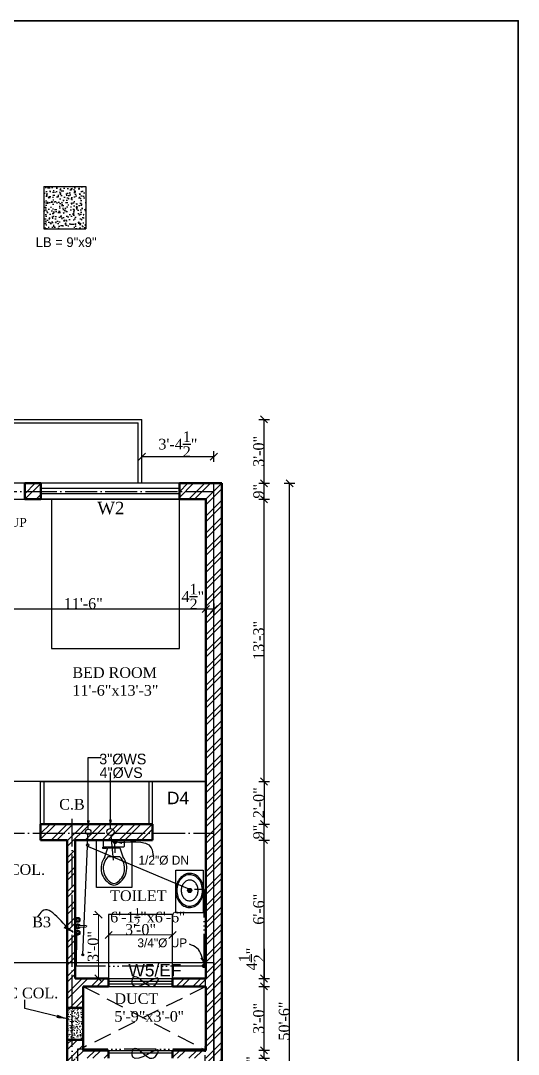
# Model space of a CAD drawing. Header units: feet. Extents: x 37458 to 42412, y -3338 to -325.
# Drawn here: x 39050 to 39330, y -908 to -325 of the extents above; entities that cross this region are included whole.
import ezdxf

# ---------------------------------------------------------------- set-up
doc = ezdxf.new("R2010")
doc.units = ezdxf.units.FT
doc.header["$MEASUREMENT"] = 0
doc.header["$PDMODE"] = 35
doc.header["$PDSIZE"] = 8
for name, pattern in [('ACAD_ISO04W100', [30, 24, -3, 0, -3]), ('ACAD_ISO06W100', [36, 24, -3, 0, -3, 0, -3, 0, -3]), ('DASHED2', [0.375, 0.25, -0.125])]:
    doc.linetypes.add(name, pattern=pattern)
doc.layers.get('0').update_dxf_attribs({"color": 34, "lineweight": 25})
doc.layers.get('Defpoints').update_dxf_attribs({"color": 52})
for name, color, linetype, lineweight in [('BEAM', 6, 'ACAD_ISO04W100', 30), ('BLK_1_FLR_2_CARPET_AREA', 7, 'Continuous', 0), ('BLK_1_FLR_2_CHAJJA', 7, 'Continuous', 0), ('BLK_1_FLR_2_LIGHT_VENTILATION', 7, 'Continuous', 0), ('BLK_1_FLR_2_VENTILATION_SHAFT', 7, 'Continuous', 0), ('col', 13, 'Continuous', 50), ('col tex', 13, 'Continuous', 25), ('COL.', 44, 'Continuous', 50), ('dim', 161, 'Continuous', 25), ('dimensiom', 35, 'Continuous', 25), ('FITTINGS', 150, 'Continuous', 20), ('fresh water', 171, 'ACAD_ISO06W100', 30), ('HATCH', 254, 'Continuous', 13), ('joinery', 161, 'Continuous', 25), ('PROJECTION', 21, 'DASHED2', 25), ('RAILING', 113, 'Continuous', 25), ('SEAL', 102, 'Continuous', 35), ('Sewer', 30, 'Continuous', 25), ('TEXT', 7, 'Continuous', 30), ('wall', 1, 'Continuous', 50), ('WIN', 141, 'Continuous', 25)]:
    doc.layers.add(name, color=color, linetype=linetype, lineweight=lineweight)
for name, color, linetype, plot in [('BLK_1_FLR_2_BLT_UP_AREA', 7, 'Continuous', False), ('BLK_1_FLR_2_REGULAR_ROOM_2', 1, 'Continuous', False), ('BLK_1_FLR_2_WASH', 4, 'Continuous', False), ('BLK_1_FLR_2_WATER_CLOSET', 4, 'Continuous', False)]:
    doc.layers.add(name, color=color, linetype=linetype, plot=plot)
doc.layers.add('BLK_1_FLR_2_ROOM_2_LIGHT_VENTILATION_2', color=7, linetype='Continuous')
doc.layers.add('WOOD', color=32, linetype='Continuous')
doc.styles.add("4''", font='romai___.ttf', dxfattribs={"height": 7})
doc.styles.get("Standard").update_dxf_attribs({"font": 'times.ttf', "height": 6})
doc.dimstyles.new('arrow', dxfattribs={"dimtxt": 6, "dimasz": 4, "dimexe": 3, "dimexo": 6, "dimgap": 0, "dimtad": 1, "dimzin": 3, "dimdsep": 46, "dimlunit": 4, "dimtxsty": 'Standard', "dimblk": 'OBLIQUE', "dimcen": 12, "dimclrd": 7, "dimclre": 256, "dimclrt": 7, "dimadec": 0, "dimazin": 0, "dimtfac": 1, "dimtofl": 0, "dimtmove": 0, "dimatfit": 3, "dimfxl": 3, "dimfxlon": 1, "dimtolj": 1, "dimtzin": 0, "dimlwd": -1, "dimlwe": -1, "dimarcsym": 0})
doc.dimstyles.new('DIM PLAN', dxfattribs={"dimtxt": 6, "dimasz": 2, "dimexe": 3, "dimexo": 15, "dimgap": 0, "dimtad": 0, "dimzin": 3, "dimdsep": 46, "dimlunit": 4, "dimtxsty": 'Standard', "dimcen": 12, "dimclrd": 256, "dimclre": 256, "dimclrt": 256, "dimadec": 0, "dimazin": 0, "dimtfac": 1, "dimtofl": 0, "dimtmove": 0, "dimatfit": 3, "dimfxl": 3, "dimfxlon": 1, "dimtolj": 1, "dimtzin": 0, "dimlwd": -1, "dimlwe": -1, "dimarcsym": 0})

# ---------------------------------------------------------------- blocks, each defined once
blk = doc.blocks.new('A$C03076C16')
at = {"layer": 'TEXT', "ltscale": 0.75}
h = blk.add_hatch(dxfattribs=at)
h.set_pattern_fill('AR-CONC', color=256, scale=1.091777, style=0)
h.set_pattern_definition([(50, (211.882, 14.0796), (7.83088, -0.68511), [0.81883, -9.00716]), (355, (211.882, 14.0796), (-1.51486, 8.21226), [0.65507, -7.20573]), (100.4514, (212.534, 14.0225), (6.31603, 7.52715), [0.6959, -7.65491]), (46.1842, (211.882, 16.263), (11.6519, -1.8071), [1.22825, -13.51074]), (96.6356, (212.853, 16.113), (10.20443, 10.6352), [1.04385, -11.48237]), (351.184, (211.882, 16.263), (10.20443, 10.6352), [0.9826, -10.8086]), (21, (212.9736, 15.717), (6.5169, -4.3957), [0.81883, -9.00716]), (326, (212.9736, 15.717), (2.65646, 7.91702), [0.65507, -7.20573]), (71.4514, (213.517, 15.351), (9.17336, 3.52132), [0.6959, -7.65491]), (37.5, (211.8818, 14.0796), (0.132759, 3.63446), [0, -7.11839, 0, -7.31491, 0, -7.233024]), (7.5, (211.8818, 14.0796), (2.872133, 4.306097), [0, -4.17059, 0, -6.95462, 0, -2.75674]), (327.5, (209.447, 14.0796), (5.828152, -0.24625), [0, -2.729443, 0, -8.51586, 0, -11.299895]), (317.5, (208.3554, 14.0796), (6.367094, 1.09292), [0, -3.54828, 0, -5.65541, 0, -8.02456])])
h.paths.add_polyline_path([(-91.7065, 11.7065), (-125.1149, 11.7065), (-125.1149, -21.7019), (-91.7065, -21.7019)])
h.paths.add_polyline_path([(-112.6369, -23.904), (-104.1845, -23.904), (-104.1845, -31.4062), (-112.6369, -31.4062)], flags=9)
for p, q in [((-125.1149, 11.7065), (-91.7065, 11.7065)), ((-125.1149, 11.7065), (-125.1149, -21.7019)), ((-91.7065, 11.7065), (-91.7065, -21.7019)), ((-125.1149, -21.7019), (-91.7065, -21.7019))]:
    blk.add_line(p, q, dxfattribs=at)
at = {"layer": 'TEXT', "ltscale": 0.75, "insert": (-131.5283, -28.554), "char_height": 7.706663, "width": 220.655461, "attachment_point": 1, "style": "4''"}
blk.add_mtext('\\A1;LB = 9"x9"', dxfattribs=at)
blk = doc.blocks.new('_Oblique')
at = {"layer": 'dimensiom', "color": 0, "lineweight": -2}
blk.add_line((-0.5, -0.5), (0.5, 0.5), dxfattribs=at)
blk = doc.blocks.new('*D234')
at = {"layer": 'Defpoints', "color": 0, "ltscale": 0.75, "transparency": 16777216}
for p in [(39158.76, -571.08), (39118.26, -586.09), (39158.76, -586.09)]:
    blk.add_point(p, dxfattribs=at)
at = {"layer": 'dimensiom', "ltscale": 0.75, "transparency": 16777216}
for p, q in [((39118.26, -574.08), (39118.26, -568.08)), ((39158.76, -574.08), (39158.76, -568.08))]:
    blk.add_line(p, q, dxfattribs=at)
at = {"layer": 'dimensiom', "color": 7, "ltscale": 0.75, "transparency": 16777216}
blk.add_line((39118.26, -571.08), (39158.76, -571.08), dxfattribs=at)
at = {"layer": 'dimensiom', "color": 7, "ltscale": 0.75, "transparency": 16777216, "xscale": 4, "yscale": 4, "zscale": 4, "rotation": 180}
blk.add_blockref('_Oblique', (39118.26, -571.08), dxfattribs=at)
at = {"layer": 'dimensiom', "color": 7, "ltscale": 0.75, "transparency": 16777216, "xscale": 4, "yscale": 4, "zscale": 4}
blk.add_blockref('_Oblique', (39158.76, -571.08), dxfattribs=at)
at = {"layer": 'dimensiom', "color": 7, "ltscale": 0.75, "transparency": 16777216, "insert": (39138.51, -564.04), "char_height": 6, "attachment_point": 5}
blk.add_mtext('\\A1;3\'-4{\\H1x;\\S1/2;}"', dxfattribs=at)
blk = doc.blocks.new('*D241')
at = {"layer": 'Defpoints', "color": 0, "ltscale": 0.75, "transparency": 16777216}
for p in [(39154.26, -905.58), (39187.01, -905.58), (39154.26, -910.08)]:
    blk.add_point(p, dxfattribs=at)
at = {"layer": 'dimensiom', "ltscale": 0.75, "transparency": 16777216}
for p, q in [((39184.01, -905.58), (39190.01, -905.58)), ((39184.01, -910.08), (39190.01, -910.08))]:
    blk.add_line(p, q, dxfattribs=at)
at = {"layer": 'dimensiom', "color": 7, "ltscale": 0.75, "transparency": 16777216}
blk.add_line((39187.01, -910.08), (39187.01, -905.58), dxfattribs=at)
at = {"layer": 'dimensiom', "color": 7, "ltscale": 0.75, "transparency": 16777216, "xscale": 4, "yscale": 4, "zscale": 4}
for p, rotation in [((39187.01, -905.58), 90), ((39187.01, -910.08), 270)]:
    blk.add_blockref('_Oblique', p, dxfattribs=dict(at, rotation=rotation))
at = {"layer": 'dimensiom', "color": 7, "ltscale": 0.75, "transparency": 16777216, "insert": (39180.02, -915.28), "char_height": 6, "attachment_point": 5, "rotation": 90}
blk.add_mtext('\\A1;4{\\H1x;\\S1/2;}"', dxfattribs=at)
blk = doc.blocks.new('*D242')
at = {"layer": 'Defpoints', "color": 0, "ltscale": 0.75, "transparency": 16777216}
for p in [(39154.26, -595.09), (39187.01, -595.09), (39126.88, -754.09)]:
    blk.add_point(p, dxfattribs=at)
at = {"layer": 'WOOD', "ltscale": 0.75, "transparency": 16777216}
for p, q in [((39184.01, -595.09), (39190.01, -595.09)), ((39184.01, -754.09), (39190.01, -754.09))]:
    blk.add_line(p, q, dxfattribs=at)
at = {"layer": 'WOOD', "color": 7, "ltscale": 0.75, "transparency": 16777216}
blk.add_line((39187.01, -754.09), (39187.01, -595.09), dxfattribs=at)
at = {"layer": 'WOOD', "color": 7, "ltscale": 0.75, "transparency": 16777216, "xscale": 4, "yscale": 4, "zscale": 4}
for p, rotation in [((39187.01, -595.09), 90), ((39187.01, -754.09), 270)]:
    blk.add_blockref('_Oblique', p, dxfattribs=dict(at, rotation=rotation))
at = {"layer": 'WOOD', "color": 7, "ltscale": 0.75, "transparency": 16777216, "insert": (39183.96, -674.59), "char_height": 6, "attachment_point": 5, "rotation": 90}
blk.add_mtext('\\A1;13\'-3"', dxfattribs=at)
blk = doc.blocks.new('*D243')
at = {"layer": 'Defpoints', "color": 0, "ltscale": 0.75, "transparency": 16777216}
for p in [(39163.26, -586.09), (39187.01, -586.09), (39154.26, -595.09)]:
    blk.add_point(p, dxfattribs=at)
at = {"layer": 'dimensiom', "ltscale": 0.75, "transparency": 16777216}
for p, q in [((39184.01, -586.09), (39190.01, -586.09)), ((39184.01, -595.09), (39190.01, -595.09))]:
    blk.add_line(p, q, dxfattribs=at)
at = {"layer": 'dimensiom', "color": 7, "ltscale": 0.75, "transparency": 16777216}
blk.add_line((39187.01, -595.09), (39187.01, -586.09), dxfattribs=at)
at = {"layer": 'dimensiom', "color": 7, "ltscale": 0.75, "transparency": 16777216, "xscale": 4, "yscale": 4, "zscale": 4}
for p, rotation in [((39187.01, -586.09), 90), ((39187.01, -595.09), 270)]:
    blk.add_blockref('_Oblique', p, dxfattribs=dict(at, rotation=rotation))
at = {"layer": 'dimensiom', "color": 7, "ltscale": 0.75, "transparency": 16777216, "insert": (39183.95, -590.59), "char_height": 6, "attachment_point": 5, "rotation": 90}
blk.add_mtext('\\A1;9"', dxfattribs=at)
blk = doc.blocks.new('*D244')
at = {"layer": 'Defpoints', "color": 0, "ltscale": 0.75, "transparency": 16777216}
for p in [(39118.26, -550.09), (39187.01, -550.09), (39163.26, -586.09)]:
    blk.add_point(p, dxfattribs=at)
at = {"layer": 'dimensiom', "ltscale": 0.75, "transparency": 16777216}
for p, q in [((39184.01, -550.09), (39190.01, -550.09)), ((39184.01, -586.09), (39190.01, -586.09))]:
    blk.add_line(p, q, dxfattribs=at)
at = {"layer": 'dimensiom', "color": 7, "ltscale": 0.75, "transparency": 16777216}
blk.add_line((39187.01, -586.09), (39187.01, -550.09), dxfattribs=at)
at = {"layer": 'dimensiom', "color": 7, "ltscale": 0.75, "transparency": 16777216, "xscale": 4, "yscale": 4, "zscale": 4}
for p, rotation in [((39187.01, -550.09), 90), ((39187.01, -586.09), 270)]:
    blk.add_blockref('_Oblique', p, dxfattribs=dict(at, rotation=rotation))
at = {"layer": 'dimensiom', "color": 7, "ltscale": 0.75, "transparency": 16777216, "insert": (39183.96, -568.09), "char_height": 6, "attachment_point": 5, "rotation": 90}
blk.add_mtext('\\A1;3\'-0"', dxfattribs=at)
blk = doc.blocks.new('*D245')
at = {"layer": 'Defpoints', "color": 0, "ltscale": 0.75, "transparency": 16777216}
for p in [(39154.26, -586.09), (39201.39, -586.09), (39154.26, -1192.09)]:
    blk.add_point(p, dxfattribs=at)
at = {"layer": 'dimensiom', "ltscale": 0.75, "transparency": 16777216}
for p, q in [((39198.39, -586.09), (39204.39, -586.09)), ((39198.39, -1192.09), (39204.39, -1192.09))]:
    blk.add_line(p, q, dxfattribs=at)
at = {"layer": 'dimensiom', "color": 7, "ltscale": 0.75, "transparency": 16777216}
blk.add_line((39201.39, -1192.09), (39201.39, -586.09), dxfattribs=at)
at = {"layer": 'dimensiom', "color": 7, "ltscale": 0.75, "transparency": 16777216, "xscale": 4, "yscale": 4, "zscale": 4}
for p, rotation in [((39201.39, -586.09), 90), ((39201.39, -1192.09), 270)]:
    blk.add_blockref('_Oblique', p, dxfattribs=dict(at, rotation=rotation))
at = {"layer": 'dimensiom', "color": 7, "ltscale": 0.75, "transparency": 16777216, "insert": (39198.34, -889.09), "char_height": 6, "attachment_point": 5, "rotation": 90}
blk.add_mtext('\\A1;50\'-6"', dxfattribs=at)
blk = doc.blocks.new('*D248')
at = {"layer": 'Defpoints', "color": 0, "ltscale": 0.75, "transparency": 16777216}
for p in [(39154.26, -869.58), (39187.01, -869.58), (39154.26, -905.58)]:
    blk.add_point(p, dxfattribs=at)
at = {"layer": 'dimensiom', "ltscale": 0.75, "transparency": 16777216}
for p, q in [((39184.01, -869.58), (39190.01, -869.58)), ((39184.01, -905.58), (39190.01, -905.58))]:
    blk.add_line(p, q, dxfattribs=at)
at = {"layer": 'dimensiom', "color": 7, "ltscale": 0.75, "transparency": 16777216}
blk.add_line((39187.01, -905.58), (39187.01, -869.58), dxfattribs=at)
at = {"layer": 'dimensiom', "color": 7, "ltscale": 0.75, "transparency": 16777216, "xscale": 4, "yscale": 4, "zscale": 4}
for p, rotation in [((39187.01, -869.58), 90), ((39187.01, -905.58), 270)]:
    blk.add_blockref('_Oblique', p, dxfattribs=dict(at, rotation=rotation))
at = {"layer": 'dimensiom', "color": 7, "ltscale": 0.75, "transparency": 16777216, "insert": (39183.96, -887.58), "char_height": 6, "attachment_point": 5, "rotation": 90}
blk.add_mtext('\\A1;3\'-0"', dxfattribs=at)
blk = doc.blocks.new('*D249')
at = {"layer": 'Defpoints', "color": 0, "ltscale": 0.75, "transparency": 16777216}
for p in [(39153.03, -865.08), (39187.01, -865.08), (39154.26, -869.58)]:
    blk.add_point(p, dxfattribs=at)
at = {"layer": 'dimensiom', "color": 7, "ltscale": 0.75, "transparency": 16777216}
for p in [(39187.01, -848.39), (39187.01, -869.58)]:
    blk.add_line(p, (39187.01, -865.08), dxfattribs=at)
at = {"layer": 'dimensiom', "ltscale": 0.75, "transparency": 16777216}
for p, q in [((39184.01, -865.08), (39190.01, -865.08)), ((39184.01, -869.58), (39190.01, -869.58))]:
    blk.add_line(p, q, dxfattribs=at)
at = {"layer": 'dimensiom', "color": 7, "ltscale": 0.75, "transparency": 16777216, "xscale": 4, "yscale": 4, "zscale": 4}
for p, rotation in [((39187.01, -865.08), 90), ((39187.01, -869.58), 270)]:
    blk.add_blockref('_Oblique', p, dxfattribs=dict(at, rotation=rotation))
at = {"layer": 'dimensiom', "color": 7, "ltscale": 0.75, "transparency": 16777216, "insert": (39180.02, -854.14), "char_height": 6, "attachment_point": 5, "rotation": 90}
blk.add_mtext('\\A1;4{\\H1x;\\S1/2;}"', dxfattribs=at)
blk = doc.blocks.new('*D250')
at = {"layer": 'Defpoints', "color": 0, "ltscale": 0.75, "transparency": 16777216}
for p in [(39124.26, -787.09), (39187.01, -787.09), (39153.03, -865.08)]:
    blk.add_point(p, dxfattribs=at)
at = {"layer": 'dimensiom', "ltscale": 0.75, "transparency": 16777216}
for p, q in [((39184.01, -787.09), (39190.01, -787.09)), ((39184.01, -865.08), (39190.01, -865.08))]:
    blk.add_line(p, q, dxfattribs=at)
at = {"layer": 'dimensiom', "color": 7, "ltscale": 0.75, "transparency": 16777216}
blk.add_line((39187.01, -865.08), (39187.01, -787.09), dxfattribs=at)
at = {"layer": 'dimensiom', "color": 7, "ltscale": 0.75, "transparency": 16777216, "xscale": 4, "yscale": 4, "zscale": 4}
for p, rotation in [((39187.01, -787.09), 90), ((39187.01, -865.08), 270)]:
    blk.add_blockref('_Oblique', p, dxfattribs=dict(at, rotation=rotation))
at = {"layer": 'dimensiom', "color": 7, "ltscale": 0.75, "transparency": 16777216, "insert": (39183.96, -826.08), "char_height": 6, "attachment_point": 5, "rotation": 90}
blk.add_mtext('\\A1;6\'-6"', dxfattribs=at)
blk = doc.blocks.new('*D251')
at = {"layer": 'Defpoints', "color": 0, "ltscale": 0.75, "transparency": 16777216}
for p in [(39124.26, -778.09), (39187.01, -778.09), (39124.26, -787.09)]:
    blk.add_point(p, dxfattribs=at)
at = {"layer": 'dimensiom', "ltscale": 0.75, "transparency": 16777216}
for p, q in [((39184.01, -778.09), (39190.01, -778.09)), ((39184.01, -787.09), (39190.01, -787.09))]:
    blk.add_line(p, q, dxfattribs=at)
at = {"layer": 'dimensiom', "color": 7, "ltscale": 0.75, "transparency": 16777216}
blk.add_line((39187.01, -787.09), (39187.01, -778.09), dxfattribs=at)
at = {"layer": 'dimensiom', "color": 7, "ltscale": 0.75, "transparency": 16777216, "xscale": 4, "yscale": 4, "zscale": 4}
for p, rotation in [((39187.01, -778.09), 90), ((39187.01, -787.09), 270)]:
    blk.add_blockref('_Oblique', p, dxfattribs=dict(at, rotation=rotation))
at = {"layer": 'dimensiom', "color": 7, "ltscale": 0.75, "transparency": 16777216, "insert": (39183.95, -782.59), "char_height": 6, "attachment_point": 5, "rotation": 90}
blk.add_mtext('\\A1;9"', dxfattribs=at)
blk = doc.blocks.new('*D259')
at = {"layer": 'Defpoints', "color": 0, "ltscale": 0.75, "transparency": 16777216}
for p in [(39016.26, -595.09), (39154.26, -595.09), (39154.26, -656.89)]:
    blk.add_point(p, dxfattribs=at)
at = {"layer": 'dimensiom', "ltscale": 0.75, "transparency": 16777216}
for p, q in [((39016.26, -653.89), (39016.26, -659.89)), ((39154.26, -653.89), (39154.26, -659.89))]:
    blk.add_line(p, q, dxfattribs=at)
at = {"layer": 'dimensiom', "color": 7, "ltscale": 0.75, "transparency": 16777216}
blk.add_line((39016.26, -656.89), (39154.26, -656.89), dxfattribs=at)
at = {"layer": 'dimensiom', "color": 7, "ltscale": 0.75, "transparency": 16777216, "xscale": 4, "yscale": 4, "zscale": 4, "rotation": 180}
blk.add_blockref('_Oblique', (39016.26, -656.89), dxfattribs=at)
at = {"layer": 'dimensiom', "color": 7, "ltscale": 0.75, "transparency": 16777216, "xscale": 4, "yscale": 4, "zscale": 4}
blk.add_blockref('_Oblique', (39154.26, -656.89), dxfattribs=at)
at = {"layer": 'dimensiom', "color": 7, "ltscale": 0.75, "transparency": 16777216, "insert": (39085.26, -653.84), "char_height": 6, "attachment_point": 5}
blk.add_mtext('\\A1;11\'-6"', dxfattribs=at)
blk = doc.blocks.new('*D260')
at = {"layer": 'Defpoints', "color": 0, "ltscale": 0.75, "transparency": 16777216}
for p in [(39154.26, -595.09), (39158.82, -595.09), (39158.82, -656.89)]:
    blk.add_point(p, dxfattribs=at)
at = {"layer": 'dimensiom', "ltscale": 0.75, "transparency": 16777216}
for p, q in [((39154.26, -653.89), (39154.26, -659.89)), ((39158.82, -653.89), (39158.82, -659.89))]:
    blk.add_line(p, q, dxfattribs=at)
at = {"layer": 'dimensiom', "color": 7, "ltscale": 0.75, "transparency": 16777216}
blk.add_line((39154.26, -656.89), (39158.82, -656.89), dxfattribs=at)
at = {"layer": 'dimensiom', "color": 7, "ltscale": 0.75, "transparency": 16777216, "xscale": 4, "yscale": 4, "zscale": 4, "rotation": 180}
blk.add_blockref('_Oblique', (39154.26, -656.89), dxfattribs=at)
at = {"layer": 'dimensiom', "color": 7, "ltscale": 0.75, "transparency": 16777216, "xscale": 4, "yscale": 4, "zscale": 4}
blk.add_blockref('_Oblique', (39158.82, -656.89), dxfattribs=at)
at = {"layer": 'dimensiom', "color": 7, "ltscale": 0.75, "transparency": 16777216, "insert": (39146.93, -649.9), "char_height": 6, "attachment_point": 5}
blk.add_mtext('\\A1;4{\\H1x;\\S1/2;}"', dxfattribs=at)
blk = doc.blocks.new('C1')
at = {"layer": 'HATCH', "ltscale": 0.75}
h = blk.add_hatch(dxfattribs=at)
h.set_pattern_fill('AR-CONC,_O', color=256, scale=0.5)
h.set_pattern_definition([(50, (0, 0), (3.5863009, -0.31376067), [0.375, -4.125]), (355, (0, 0), (-0.69375667, 3.76096067), [0.3, -3.3]), (100.4514, (0.299, -0.026), (2.8925469, 3.4471977), [0.31870095, -3.50571056]), (46.1842, (0, 1), (5.33620524, -0.8275951), [0.5625, -6.1875]), (96.6356, (0.4447, 0.931), (4.6733135, 4.87058935), [0.4780514, -5.258565]), (351.1842, (0, 1), (4.6733097, 4.870593), [0.45, -4.95]), (21, (0.5, 0.75), (2.98453526, -2.01309445), [0.375, -4.125]), (326, (0.5, 0.75), (1.21657666, 3.62575023), [0.3, -3.3]), (71.4514, (0.7487, 0.5822), (4.20111314, 1.6126525), [0.31870095, -3.50571056]), (37.5, (0, 0), (0.060799277, 1.66446927), [0, -3.26, 0, -3.35, 0, -3.3125]), (7.5, (0, 0), (1.31534769, 1.97205856), [0, -1.91, 0, -3.185, 0, -1.2625]), (327.5, (-1.115, 0), (2.66911218, -0.11277436), [0, -1.25, 0, -3.9, 0, -5.175]), (317.5, (-1.615, 0), (2.91593085, 0.50052491), [0, -1.625, 0, -2.59, 0, -3.675])])
h.paths.add_polyline_path([(33015.65, -785.19), (33033.65, -785.19), (33033.65, -776.19), (33015.65, -776.19)])
at = {"layer": 'COL.', "ltscale": 0.75}
blk.add_lwpolyline([(33015.65, -785.19), (33033.65, -785.19), (33033.65, -776.19), (33015.65, -776.19)], close=True, dxfattribs=at)
blk = doc.blocks.new('A$C6097086A')
at = {"layer": 'Sewer'}
for p, q in [((-3.36, 9.45), (3.36, 9.45)), ((-5.98, 3.15), (-5.98, 0.63)), ((4.41, 4.72), (6.3, 4.72)), ((4.41, 3.78), (4.41, 4.72)), ((6.3, 4.09), (5.04, 4.09)), ((5.04, 4.09), (5.04, 3.78)), ((6.3, 4.72), (6.3, 4.09))]:
    blk.add_line(p, q, dxfattribs=at)
for points in [[(5.04, 9.45), (3.36, 4.41), (-3.36, 4.41), (-5.04, 9.45)], [(5.35, 3.78), (-5.35, 3.78)], [(-5.35, 0), (5.35, 0)], [(-3.36, 4.41), (3.36, 4.41)], [(5.98, 0.63), (5.98, 3.15)]]:
    blk.add_lwpolyline(points, dxfattribs=at)
for centre, radius, start, end in [((2.96, 15.82), 10.22, 112.02843, 218.53071), ((3.53, 16.02), 9.52, 121.05301, 223.63209), ((0, 21.11), 3.36, 65.73182, 114.26817), ((0, 22.05), 3.36, 74.86053, 105.13947), ((-2.96, 15.82), 10.22, 321.46911, 67.97143), ((-3.53, 16.02), 9.52, 316.36773, 58.94682), ((-5.43, 3.23), 0.557, 81.8699, 188.1301), ((-5.43, 0.55), 0.557, 171.8699, 278.1301), ((5.43, 3.23), 0.557, 351.8699, 98.1301), ((5.43, 0.55), 0.557, 261.8699, 8.1301)]:
    blk.add_arc(centre, radius, start, end, dxfattribs=at)
blk = doc.blocks.new('Faucet - Bathroom top')
for p, q in [((-4.107, 0.125), (-4.375, 0.125)), ((-3.75, 0.4788), (-3.75, 0.75)), ((-3.5, 0.482), (-3.5, 0.75)), ((-3.1461, 0.125), (-2.875, 0.125)), ((3.143, 0.125), (2.875, 0.125)), ((3.5, 0.4788), (3.5, 0.75)), ((3.75, 0.482), (3.75, 0.75)), ((4.1039, 0.125), (4.375, 0.125)), ((-4.1039, -0.125), (-4.375, -0.125)), ((-3.75, -0.4821), (-3.75, -0.75)), ((-3.5, -0.4789), (-3.5, -0.75)), ((-3.143, -0.125), (-2.875, -0.125)), ((-0.5, -0.8639), (-0.5, -4.5)), ((0.5, -4.5), (0.5, -0.8631)), ((3.1461, -0.125), (2.875, -0.125)), ((3.5, -0.4821), (3.5, -0.75)), ((3.75, -0.4789), (3.75, -0.75)), ((4.107, -0.125), (4.375, -0.125))]:
    blk.add_line(p, q)
for centre, radius in [((-3.625, 0), 1.375), ((-4.625, 0), 0.2795), ((-3.625, 0), 0.5), ((-3.625, 1), 0.2795), ((-2.625, 0), 0.2795), ((0, 0), 0.5), ((3.625, 0), 1.375), ((2.625, 0), 0.2795), ((3.625, 0), 0.5), ((3.625, 1), 0.2795), ((4.625, 0), 0.2795), ((-3.625, -1), 0.2795), ((3.625, -1), 0.2795)]:
    blk.add_circle(centre, radius)
for centre, radius, start, end in [((-3.625, 0), 1, 105.2407, 164.2093), ((-3.625, 0), 1, 16.44125, 74.07887), ((0, 0), 1.5, 289.6514, 250.3603), ((0, 0), 1, 300.3431, 239.7554), ((3.625, 0), 1, 106.12, 164.0884), ((3.625, 0), 1, 16.23422, 73.90469), ((-3.625, 0), 1, 196.2342, 253.9047), ((-3.625, 0), 1, 286.12, 344.0884), ((0, -4.5), 0.5, 180, 0), ((3.625, 0), 1, 196.4413, 254.0789), ((3.625, 0), 1, 285.2407, 344.2093)]:
    blk.add_arc(centre, radius, start, end)
blk = doc.blocks.new('Sink - Oval top')
at = {"layer": 'Sewer'}
for p, q in [((-1, 0), (1, 0)), ((0, 1), (0, -1))]:
    blk.add_line(p, q, dxfattribs=at)
at = {"layer": 'Sewer', "linetype": 'Continuous'}
for points in [[(-12.23, 0.39, 0.117634), (-11.46, -3.36, 0.104469), (-8.88, -6.8, 0.090016), (-5.08, -9.07, 0.08192), (-0.32, -10.02, 0.08192), (4.49, -9.38, 0.090016), (8.42, -7.36, 0.104469), (11.22, -4.09, 0.117634), (12.23, -0.39, 0.117634), (11.46, 3.36, 0.104469), (8.88, 6.8, 0.090016), (5.08, 9.07, 0.08192), (0.32, 10.02, 0.08192), (-4.49, 9.38, 0.090016), (-8.42, 7.36, 0.104469), (-11.22, 4.09, 0.117634)], [(-11.29, 0.16, 0.118622), (-10.52, -3.25, 0.104678), (-8.07, -6.36, 0.089562), (-4.54, -8.37, 0.081185), (-0.13, -9.15, 0.081185), (4.3, -8.49, 0.089562), (7.89, -6.58, 0.104678), (10.42, -3.55, 0.118622), (11.29, -0.16, 0.118622), (10.52, 3.25, 0.104678), (8.07, 6.36, 0.089562), (4.54, 8.37, 0.081185), (0.13, 9.15, 0.081185), (-4.3, 8.49, 0.089562), (-7.89, 6.58, 0.104678), (-10.42, 3.55, 0.118622)], [(-7.42, 0.08, 0.118283), (-6.91, -2.17, 0.104607), (-5.29, -4.21, 0.089718), (-2.97, -5.53, 0.081436), (-0.07, -6.04, 0.081436), (2.84, -5.59, 0.089718), (5.2, -4.33, 0.104607), (6.86, -2.32, 0.118283), (7.42, -0.08, 0.118283), (6.91, 2.17, 0.104607), (5.29, 4.21, 0.089718), (2.97, 5.53, 0.081436), (0.07, 6.04, 0.081436), (-2.84, 5.59, 0.089718), (-5.2, 4.33, 0.104607), (-6.86, 2.32, 0.118283)]]:
    blk.add_lwpolyline(points, format="xyb", close=True, dxfattribs=at)
at = {"layer": 'Sewer'}
for radius in [1.5, 1]:
    blk.add_circle((0, 0), radius, dxfattribs=at)
blk = doc.blocks.new('*D291')
at = {"layer": 'Defpoints', "color": 0, "ltscale": 0.75, "transparency": 16777216}
for p in [(39126.88, -754.09), (39124.26, -778.09), (39187.01, -778.09)]:
    blk.add_point(p, dxfattribs=at)
at = {"layer": 'dimensiom', "ltscale": 0.75, "transparency": 16777216}
for p, q in [((39184.01, -754.09), (39190.01, -754.09)), ((39184.01, -778.09), (39190.01, -778.09))]:
    blk.add_line(p, q, dxfattribs=at)
at = {"layer": 'dimensiom', "color": 7, "ltscale": 0.75, "transparency": 16777216}
blk.add_line((39187.01, -754.09), (39187.01, -778.09), dxfattribs=at)
at = {"layer": 'dimensiom', "color": 7, "ltscale": 0.75, "transparency": 16777216, "xscale": 4, "yscale": 4, "zscale": 4}
for p, rotation in [((39187.01, -754.09), 90), ((39187.01, -778.09), 270)]:
    blk.add_blockref('_Oblique', p, dxfattribs=dict(at, rotation=rotation))
at = {"layer": 'dimensiom', "color": 7, "ltscale": 0.75, "transparency": 16777216, "insert": (39183.96, -766.09), "char_height": 6, "attachment_point": 5, "rotation": 90}
blk.add_mtext('\\A1;2\'-0"', dxfattribs=at)
blk = doc.blocks.new('*D350')
at = {"layer": 'BLK_1_FLR_2_LIGHT_VENTILATION', "ltscale": 0.75, "transparency": 16777216}
for p, q in [((39099.51, -840.57), (39099.51, -843.57)), ((39135.51, -840.57), (39135.51, -843.57))]:
    blk.add_line(p, q, dxfattribs=at)
at = {"layer": 'BLK_1_FLR_2_LIGHT_VENTILATION', "color": 7, "ltscale": 0.75, "transparency": 16777216}
blk.add_line((39135.51, -840.57), (39099.51, -840.57), dxfattribs=at)
at = {"layer": 'Defpoints', "color": 0, "ltscale": 0.75, "transparency": 16777216}
for p in [(39099.51, -837.73), (39135.51, -837.73), (39099.51, -840.57)]:
    blk.add_point(p, dxfattribs=at)
at = {"layer": 'BLK_1_FLR_2_LIGHT_VENTILATION', "color": 7, "ltscale": 0.75, "transparency": 16777216, "xscale": 4, "yscale": 4, "zscale": 4, "rotation": 180}
blk.add_blockref('_Oblique', (39099.51, -840.57), dxfattribs=at)
at = {"layer": 'BLK_1_FLR_2_LIGHT_VENTILATION', "color": 7, "ltscale": 0.75, "transparency": 16777216, "xscale": 4, "yscale": 4, "zscale": 4}
blk.add_blockref('_Oblique', (39135.51, -840.57), dxfattribs=at)
at = {"layer": 'BLK_1_FLR_2_LIGHT_VENTILATION', "color": 7, "ltscale": 0.75, "transparency": 16777216, "insert": (39117.51, -837.52), "char_height": 6, "attachment_point": 5}
blk.add_mtext('\\A1;3\'-0"', dxfattribs=at)
blk = doc.blocks.new('*D351')
at = {"layer": 'BLK_1_FLR_2_LIGHT_VENTILATION', "ltscale": 0.75, "transparency": 16777216}
for p, q in [((39093.86, -829.08), (39090.86, -829.08)), ((39093.86, -865.08), (39090.86, -865.08))]:
    blk.add_line(p, q, dxfattribs=at)
at = {"layer": 'BLK_1_FLR_2_LIGHT_VENTILATION', "color": 7, "ltscale": 0.75, "transparency": 16777216}
blk.add_line((39093.86, -865.08), (39093.86, -829.08), dxfattribs=at)
at = {"layer": 'Defpoints', "color": 0, "ltscale": 0.75, "transparency": 16777216}
for p in [(39093.86, -829.08), (39099.51, -829.08), (39099.51, -865.08)]:
    blk.add_point(p, dxfattribs=at)
at = {"layer": 'BLK_1_FLR_2_LIGHT_VENTILATION', "color": 7, "ltscale": 0.75, "transparency": 16777216, "xscale": 4, "yscale": 4, "zscale": 4}
for p, rotation in [((39093.86, -829.08), 90), ((39093.86, -865.08), 270)]:
    blk.add_blockref('_Oblique', p, dxfattribs=dict(at, rotation=rotation))
at = {"layer": 'BLK_1_FLR_2_LIGHT_VENTILATION', "color": 7, "ltscale": 0.75, "transparency": 16777216, "insert": (39090.81, -847.08), "char_height": 6, "attachment_point": 5, "rotation": 90}
blk.add_mtext('\\A1;3\'-0"', dxfattribs=at)

msp = doc.modelspace()

# ---------------------------------------------------------------- hatches: boundary and pattern name
at = {"layer": 'fresh water', "ltscale": 0.5}
h = msp.add_hatch(dxfattribs=at)
h.set_pattern_fill('ANSI31', color=256, style=0)
h.set_pattern_definition([(45, (-21696.8275, -11000.5059), (-0.08838834765, 0.08838834765), [])])
h.paths.add_polyline_path([(39104.1725, -788.0059, 1), (39102.1725, -788.0059, 1)])
h = msp.add_hatch(dxfattribs=at)
h.set_pattern_fill('ANSI31', color=256, style=0)
h.set_pattern_definition([(45, (-21646.63728, -11070.48766), (-0.08838834765, 0.08838834765), [])])
h.paths.add_polyline_path([(39154.3627, -857.9877, 1), (39152.3627, -857.9877, 1)])
at = {"layer": 'HATCH', "ltscale": 0.75}
h = msp.add_hatch(dxfattribs=at)
h.set_pattern_fill('ANSI32', color=256, scale=18, style=0)
h.paths.add_polyline_path([(38695.2636, -595.0861), (38713.2636, -595.0861), (38713.2636, -586.0362), (38686.2636, -586.0362), (38686.2636, -1210.0861), (38695.2636, -1210.0861), (38695.2636, -1105.0861), (38695.2636, -1039.0861), (38695.2636, -895.0861), (38717.7636, -895.0861), (38717.7636, -890.5861), (38695.2636, -890.5861), (38695.2636, -827.5861), (38750.7636, -827.5861), (38750.7636, -860.5861), (38755.2636, -860.5861), (38755.2636, -823.0861), (38695.2636, -823.0861), (38695.2636, -787.0861), (38755.2636, -787.0861), (38786.8519, -787.0861), (38815.2636, -815.4977), (38815.2636, -886.0861), (38819.7636, -886.0861), (38819.7636, -813.6338), (38784.2159, -778.0861), (38695.2636, -778.0861)])
h.paths.add_polyline_path([(38848.2154, -586.0861), (38828.7636, -586.0861), (38828.7636, -718.0861), (38833.2636, -718.0861), (38833.2636, -595.0861), (38848.2154, -595.0861)], flags=17)
h.paths.add_polyline_path([(38911.2636, -586.0861), (38884.1744, -586.0861), (38884.1744, -595.0861), (38899.2636, -595.0861), (38899.2636, -703.0861), (38863.2636, -703.0861), (38863.2636, -707.5861), (38899.2636, -707.5861), (38899.2636, -755.5861), (38875.2636, -755.5861), (38875.2636, -778.0861), (38845.7342, -778.0861), (38833.2636, -765.6155), (38833.2636, -754.0861), (38828.7636, -754.0861), (38828.7636, -767.4795), (38848.3702, -787.0861), (38879.7636, -787.0861), (38879.7636, -760.0861), (38923.2636, -760.0861), (38923.2636, -787.0861), (38927.7636, -787.0861), (38927.7636, -755.5861), (38903.7636, -755.5861), (38903.7636, -595.0861), (38911.2636, -595.0861)])
h.paths.add_polyline_path([(39016.2636, -586.0861), (38987.7636, -586.0861), (38987.7636, -595.0861), (39011.7636, -595.0861), (39011.7636, -769.0861), (39007.2636, -769.0861), (39007.2636, -787.0861), (39016.2636, -787.0861)])
h.paths.add_polyline_path([(39061.3546, -586.0861), (39052.3186, -586.0861), (39052.3186, -595.0861), (39061.3546, -595.0861)])
h.paths.add_polyline_path([(39163.2636, -586.0861), (39139.3546, -586.0861), (39139.3546, -595.0861), (39154.2636, -595.0861), (39154.2636, -865.0802), (39135.5136, -865.0802), (39135.5136, -869.5802), (39154.2636, -869.5802), (39154.2636, -905.5802), (39135.5136, -905.5802), (39135.5136, -910.0802), (39154.2636, -910.0802), (39154.2636, -991.0861), (39154.2636, -1000.0861), (39154.2636, -1183.0861), (39136.2636, -1183.0861), (39136.2636, -1192.0861), (39154.2636, -1192.0861), (39154.2636, -1210.0861), (39163.2636, -1210.0861)])
h.paths.add_polyline_path([(39124.2636, -778.0861), (39061.2636, -778.0861), (39061.2636, -787.0861), (39076.2636, -787.0861), (39076.2636, -878.5802), (39076.2636, -881.5861), (39085.2636, -881.5861), (39085.2636, -869.5802), (39099.5136, -869.5802), (39099.5136, -865.0802), (39080.7636, -865.0802), (39080.7636, -787.0861), (39124.2636, -787.0861)])
h.paths.add_polyline_path([(39099.5136, -905.5802), (39085.2636, -905.5802), (39085.2636, -899.5861), (39076.2636, -899.5861), (39076.2636, -1000.0861), (39080.7636, -1000.0861), (39080.7636, -910.0802), (39099.5136, -910.0802)])
h.paths.add_polyline_path([(39034.2636, -1000.0861), (39029.7636, -1000.0861), (39029.7636, -1183.0861), (39010.2636, -1183.0861), (39010.2636, -1192.0861), (39034.2636, -1192.0861)])
h.paths.add_polyline_path([(38891.7636, -1183.0861), (38876.7636, -1183.0861), (38876.7636, -1039.0861), (38867.7636, -1039.0861), (38867.7636, -1192.0861), (38891.7636, -1192.0861)])
h.paths.add_polyline_path([(38819.7636, -938.5861), (38815.2636, -938.5861), (38815.2636, -1048.0861), (38819.7636, -1048.0861)], flags=17)
h.paths.add_polyline_path([(38801.7636, -890.5861), (38750.7636, -890.5861), (38750.7636, -895.0861), (38801.7636, -895.0861)], flags=17)

# ---------------------------------------------------------------- linework, layer by layer
at = {"layer": 'BEAM', "ltscale": 0.75}
for p, q in [((38690.8186, -590.6769), (39158.8186, -590.6769)), ((39079.0405, -994.0861), (39079.0405, -775.0861)), ((38695.2636, -783.3103), (39158.8186, -783.3103))]:
    msp.add_line(p, q, dxfattribs=at)
at = {"layer": 'BLK_1_FLR_2_BLT_UP_AREA', "color": 25, "ltscale": 0.75}
msp.add_lwpolyline([(39158.8186, -586.0861), (38690.8186, -586.0861), (38690.8186, -1192.0861), (39158.8186, -1192.0861)], close=True, dxfattribs=at)
at = {"layer": 'BLK_1_FLR_2_BLT_UP_AREA', "color": 1, "ltscale": 0.75}
msp.add_lwpolyline([(39158.8186, -1192.0861), (38690.6873, -1192.0861), (38690.6873, -856.1427), (39158.8186, -856.1427)], close=True, dxfattribs=at)
at = {"layer": 'BLK_1_FLR_2_CARPET_AREA', "color": 25, "ltscale": 0.75}
msp.add_lwpolyline([(39016.2636, -595.0861), (39154.2636, -595.0861), (39154.2636, -865.0802), (39080.7636, -865.0802), (39080.7636, -787.0861), (39124.2636, -787.0861), (39124.2636, -754.0861), (39061.2636, -754.0861), (39061.2636, -787.0861), (39076.2636, -787.0861), (39076.2636, -1000.0861)], dxfattribs=at)
at = {"layer": 'BLK_1_FLR_2_CHAJJA'}
msp.add_lwpolyline([(39118.2636, -550.0861), (38731.3186, -550.0861), (38731.3186, -586.0861), (39118.2636, -586.0861)], close=True, dxfattribs=at)
at = {"layer": 'BLK_1_FLR_2_REGULAR_ROOM_2', "color": 1}
msp.add_lwpolyline([(39154.2636, -754.0861), (39016.2636, -754.0861), (39016.2636, -595.0861), (39154.2636, -595.0861)], close=True, dxfattribs=at)
at = {"layer": 'BLK_1_FLR_2_ROOM_2_LIGHT_VENTILATION_2', "color": 114, "true_color": 0x139b48}
for points in [[(39139.3546, -595.0861), (39067.3546, -595.0861), (39067.3546, -679.0861), (39139.3546, -679.0861)], [(39099.5136, -865.0802), (39135.5136, -865.0802), (39135.5136, -829.0802), (39099.5136, -829.0802)]]:
    msp.add_lwpolyline(points, close=True, dxfattribs=at)
at = {"layer": 'BLK_1_FLR_2_VENTILATION_SHAFT', "color": 7, "ltscale": 0.75}
msp.add_lwpolyline([(39085.2636, -869.5802), (39154.2636, -869.5802), (39154.2636, -905.5802), (39085.2636, -905.5802)], close=True, dxfattribs=at)
at = {"layer": 'BLK_1_FLR_2_WASH', "color": 7, "ltscale": 0.75}
msp.add_lwpolyline([(39152.7785, -828.0251), (39137.2721, -828.0251), (39137.2721, -804.0594), (39152.7785, -804.0594)], close=True, dxfattribs=at)
at = {"layer": 'BLK_1_FLR_2_WATER_CLOSET', "color": 3, "ltscale": 0.75}
msp.add_lwpolyline([(39092.7207, -787.0861), (39112.61, -787.0861), (39112.61, -813.8893), (39092.7207, -813.8893)], close=True, dxfattribs=at)
at = {"layer": 'dim', "ltscale": 0.75}
for p, q in [((39099.5136, -865.0802), (39135.5136, -865.0802)), ((39099.5136, -866.5802), (39135.5136, -866.5802)), ((39099.5136, -868.0802), (39135.5136, -868.0802)), ((39099.5136, -869.5802), (39135.5136, -869.5802)), ((39099.5136, -905.5802), (39135.5136, -905.5802)), ((39099.5136, -907.0802), (39135.5136, -907.0802))]:
    msp.add_line(p, q, dxfattribs=at)
for points in [[(39119.3727, -867.1391), (39116.9409, -865.0908), (39112.828, -861.6265), (39111.992, -875.875), (39131.6984, -858.8921), (39124.6469, -871.4666), (39121.216, -868.6516), (39119.3727, -867.1391)], [(39119.3727, -907.6391), (39116.9409, -905.5908), (39112.828, -902.1265), (39111.992, -916.375), (39131.6984, -899.3921), (39124.6469, -911.9666), (39121.216, -909.1516), (39119.3727, -907.6391)]]:
    msp.add_open_spline(points, degree=3, knots=[0, 0, 0, 0, 6.60458805, 11.17015416, 26.0443575, 31.06249328, 36.88943188, 36.88943188, 36.88943188, 36.88943188], dxfattribs=at)
at = {"layer": 'fresh water', "ltscale": 0.75}
msp.add_line((39102.7573, -788.9156), (39103.0821, -794.222), dxfattribs=at)
for points in [[(39153.3627, -857.9877), (39153.3627, -814.9557), (39147.792, -814.9557)], [(39152.3683, -858.0932), (39081.4057, -858.0932), (39081.689, -835.7019)], [(39146.9016, -926.2604), (39153.9427, -926.2604), (39153.9829, -858.7721)], [(39153.6735, -904.9276), (39081.9434, -904.9276), (39081.4629, -948.6524), (39086.3565, -948.6524)]]:
    msp.add_lwpolyline(points, dxfattribs=at)
at = {"layer": 'fresh water', "ltscale": 0.5}
for centre in [(39103.1725, -788.0059), (39153.3627, -857.9877)]:
    msp.add_circle(centre, 1, dxfattribs=at)
at = {"layer": 'PROJECTION', "ltscale": 40}
for p, q in [((38732.3186, -550.0861), (39118.2636, -550.0861)), ((39118.2636, -586.0861), (39118.2636, -550.0861)), ((39158.8186, -1210.0861), (39158.8186, -586.0861)), ((39080.7636, -865.0802), (39099.5136, -865.0802)), ((39135.5136, -865.0802), (39154.2636, -865.0802)), ((39085.2636, -869.5802), (39154.2636, -905.5802)), ((39154.2636, -869.5802), (39085.2636, -904.0861))]:
    msp.add_line(p, q, dxfattribs=at)
at = {"layer": 'RAILING', "linetype": 'Continuous', "ltscale": 40}
for p, q in [((38731.3186, -550.0861), (39118.2364, -550.0861)), ((38733.3186, -552.0861), (39116.2364, -552.0861)), ((39116.2364, -586.0861), (39116.2364, -552.0861)), ((39118.2364, -586.0861), (39118.2364, -550.0861))]:
    msp.add_line(p, q, dxfattribs=at)
at = {"layer": 'SEAL', "ltscale": 0.75}
msp.add_lwpolyline([(37481.4509, -325.4414), (39330.0528, -325.4414), (39330.0528, -1308.9249), (37481.4509, -1308.9249)], close=True, dxfattribs=at)
at = {"layer": 'Sewer', "ltscale": 0.75}
for p, q in [((39087.7062, -789.8348), (39087.8661, -783.968)), ((39100.7552, -784.5267), (39102.0574, -798.4532)), ((39084.9626, -851.8202), (39087.6505, -790.5381)), ((39087.6505, -790.5381), (39145.1374, -814.7074))]:
    msp.add_line(p, q, dxfattribs=at)
for centre, radius in [((39088.1108, -782.4881), 1.5), ((39100.569, -782.5354), 2), ((39087.7062, -789.8348), 0.7055), ((39084.9626, -851.8202), 0.5242)]:
    msp.add_circle(centre, radius, dxfattribs=at)
at = {"layer": 'wall', "ltscale": 0.75}
for p, q in [((39052.3186, -586.0861), (39052.3186, -595.0861)), ((39052.3186, -586.0861), (39061.3546, -586.0861)), ((39061.3546, -595.0861), (39061.3546, -586.0861)), ((39163.2636, -586.0861), (39139.3546, -586.0861)), ((39139.3546, -595.0861), (39139.3546, -586.0861)), ((39163.2636, -1210.0861), (39163.2636, -586.0861)), ((39061.3546, -595.0861), (39052.3186, -595.0861)), ((39154.2636, -595.0861), (39139.3546, -595.0861)), ((39154.2636, -865.0802), (39154.2636, -595.0861)), ((39061.2636, -778.0861), (39124.2636, -778.0861)), ((39061.2636, -787.0861), (39061.2636, -778.0861)), ((39124.2636, -787.0861), (39124.2636, -778.0861)), ((39061.2636, -787.0861), (39076.2636, -787.0861)), ((39076.2636, -878.5802), (39076.2636, -787.0861)), ((39080.7636, -865.0802), (39080.7636, -787.0861)), ((39080.7636, -787.0861), (39124.2636, -787.0861)), ((39080.7636, -865.0802), (39099.5136, -865.0802)), ((39099.5136, -869.5802), (39099.5136, -865.0802)), ((39135.5136, -865.0802), (39154.2636, -865.0802)), ((39135.5136, -869.5802), (39135.5136, -865.0802)), ((39085.2636, -905.5802), (39085.2636, -869.5802)), ((39085.2636, -869.5802), (39099.5136, -869.5802)), ((39135.5136, -869.5802), (39154.2636, -869.5802)), ((39154.2636, -905.5802), (39154.2636, -869.5802)), ((39076.2636, -1000.0861), (39076.2636, -878.5802)), ((39085.2636, -905.5802), (39099.5136, -905.5802)), ((39099.5136, -905.5802), (39099.5136, -910.0802)), ((39135.5136, -905.5802), (39154.2636, -905.5802)), ((39135.5136, -905.5802), (39135.5136, -910.0802))]:
    msp.add_line(p, q, dxfattribs=at)
at = {"layer": 'WIN', "ltscale": 0.75}
for p, q in [((39139.3546, -586.0861), (39061.3546, -586.0861)), ((39139.3546, -589.0861), (39061.3546, -589.0861)), ((39139.3546, -592.0861), (39061.3546, -592.0861)), ((39139.3546, -595.0861), (39061.3546, -595.0861))]:
    msp.add_line(p, q, dxfattribs=at)
at = {"layer": 'WOOD', "ltscale": 0.75}
for p, q in [((39061.2636, -754.0861), (39124.2636, -754.0861)), ((39061.2636, -778.0861), (39061.2636, -754.0861)), ((39063.2636, -778.0861), (39063.2636, -754.0861)), ((39122.2636, -778.0861), (39122.2636, -754.0861)), ((39124.2636, -778.0861), (39124.2636, -754.0861)), ((39124.2636, -754.0861), (39154.2636, -754.0861))]:
    msp.add_line(p, q, dxfattribs=at)

# ---------------------------------------------------------------- block references
at = {"layer": 'col', "rotation": 270}
msp.add_blockref('C1', (39861.4501, 32134.0634), dxfattribs=at)
at = {"layer": 'FITTINGS', "ltscale": 0.75}
for name, p, rotation in [('A$C6097086A', (39102.5136, -787.0861), 180), ('Faucet - Bathroom top', (39082.189, -835.7019), 90)]:
    msp.add_blockref(name, p, dxfattribs=dict(at, rotation=rotation))
at = {"layer": 'HATCH', "lineweight": 25, "ltscale": 0.75, "xscale": 0.7089662344224053, "yscale": 0.7089662344224053, "zscale": 0.7089662344224053}
msp.add_blockref('A$C03076C16', (39151.7693, -427.2615), dxfattribs=at)
at = {"layer": 'Sewer', "ltscale": 0.75, "xscale": 0.7852857495599892, "yscale": 0.7852857495599892, "zscale": 0.7852857495697247, "rotation": 90}
msp.add_blockref('Sink - Oval top', (39145.1374, -815.4927), dxfattribs=at)

# ---------------------------------------------------------------- texts
at = {"layer": 'BEAM', "ltscale": 0.75, "insert": (39056.5579, -830.2778), "char_height": 6, "width": 24.426941, "attachment_point": 1}
msp.add_mtext('{\\fromantic|b0|i0|c2|p2;B3}', dxfattribs=at)
at = {"layer": 'col tex', "ltscale": 0.75, "char_height": 8, "width": 40.652874, "attachment_point": 1}
for insert in [(39022.998, -800.7084), (39030.4119, -870.2767)]:
    msp.add_mtext('\\A1;{\\H0.75x;RCC COL.}', dxfattribs=dict(at, insert=insert))
at = {"layer": 'fresh water', "ltscale": 0.75, "char_height": 5, "width": 34.965431, "attachment_point": 1, "style": "4''"}
for s, insert in [('{\\fRomantic|b0|i0|c2|p2;3/4"%%C UP}', (39023.7627, -605.6362)), ('1/2"%%C DN', (39116.34, -795.9383)), ('3/4"%%C UP', (39115.7335, -842.5236))]:
    msp.add_mtext(s, dxfattribs=dict(at, insert=insert))
at = {"layer": 'joinery', "lineweight": 25, "char_height": 7, "attachment_point": 1, "style": "4''"}
for s, insert, width in [('\\A1;{\\fRomantic|b0|i0|c2|p2;W2}', (39093.1502, -596.5342), 16.360485), ('\\A1;{\\fArial|b0|i0|c0|p34;D4}', (39132.3179, -759.8912), 10.036161), ('\\A1;{\\fArial|b0|i0|c0|p34;W5/EF}', (39110.6617, -856.9669), 10.036161)]:
    msp.add_mtext(s, dxfattribs=dict(at, insert=insert, width=width))
at = {"layer": 'Sewer', "ltscale": 0.75, "char_height": 6, "width": 24.997945, "attachment_point": 1, "style": "4''"}
for s, insert in [('3"%%CWS', (39094.2722, -738.4452)), ('4"%%CVS', (39094.4563, -746.1455))]:
    msp.add_mtext(s, dxfattribs=dict(at, insert=insert))
at = {"layer": 'TEXT', "ltscale": 0.75, "insert": (39079.1464, -689.7417), "char_height": 8, "attachment_point": 1}
msp.add_mtext('\\A1;{\\H0.75x;BED ROOM\\P11\'-6"x13\'-3"}', dxfattribs=at)
at = {"layer": 'TEXT', "ltscale": 0.75, "char_height": 8, "attachment_point": 1}
for s, insert, width in [('\\A1;{\\H0.75x;C.B}', (39071.7262, -763.9524), 15.686417), ('\\A1;{\\H0.75x;TOILET\\P6\'-1\\H0.7x;\\S1/2;\\H1.429x;"x6\'-6\'\'}', (39100.3934, -815.4495), 63.343534), ('\\A1;{\\H0.75x;DUCT\\P5\'-9\\H1x;"x3\'-0\'\'}', (39102.8286, -873.4372), 63.343534)]:
    msp.add_mtext(s, dxfattribs=dict(at, insert=insert, width=width))

# ---------------------------------------------------------------- dimensions: what is measured, and where the dimension line sits
at = {"layer": 'BLK_1_FLR_2_LIGHT_VENTILATION', "color": 114, "ltscale": 0.75}
dim = msp.add_linear_dim(base=(39093.8606, -829.0802), p1=(39099.5136, -865.0802), p2=(39099.5136, -829.0802), angle=90, dimstyle='arrow', dxfattribs=at)
dim.commit()
dim.dimension.update_dxf_attribs({"geometry": '*D351', "text_midpoint": (39090.8087, -847.0802)})
dim = msp.add_linear_dim(base=(39099.5136, -840.5704), p1=(39135.5136, -837.7294), p2=(39099.5136, -837.7294), dimstyle='arrow', dxfattribs=at)
dim.commit()
dim.dimension.update_dxf_attribs({"geometry": '*D350', "text_midpoint": (39117.5136, -837.5185)})
at = {"layer": 'dimensiom', "ltscale": 0.75}
for base, p1, p2, picture, middle in [((39187.0077, -550.0861), (39163.2636, -586.0861), (39118.2636, -550.0861), '*D244', (39183.9557, -568.0861)), ((39187.0077, -586.0861), (39154.2636, -595.0861), (39163.2636, -586.0861), '*D243', (39183.9471, -590.5861)), ((39187.0077, -778.0861), (39126.8777, -754.0861), (39124.2636, -778.0861), '*D291', (39183.9557, -766.0861)), ((39187.0077, -778.0861), (39124.2636, -787.0861), (39124.2636, -778.0861), '*D251', (39183.9471, -782.5861)), ((39187.0077, -787.0861), (39153.0298, -865.0802), (39124.2636, -787.0861), '*D250', (39183.9557, -826.0831)), ((39187.0077, -869.5802), (39154.2636, -905.5802), (39154.2636, -869.5802), '*D248', (39183.9557, -887.5802))]:
    dim = msp.add_linear_dim(base=base, p1=p1, p2=p2, angle=90, dimstyle='arrow', override={"dimtmove": 1}, dxfattribs=at)
    dim.commit()
    dim.dimension.update_dxf_attribs({"geometry": picture, "text_midpoint": middle})
dim = msp.add_linear_dim(base=(39158.7636, -571.0803), p1=(39118.2636, -586.0861), p2=(39158.7636, -586.0861), dimstyle='arrow', dxfattribs=at)
dim.commit()
dim.dimension.update_dxf_attribs({"geometry": '*D234', "text_midpoint": (39138.5136, -564.0414)})
dim = msp.add_linear_dim(base=(39201.3918, -586.0861), p1=(39154.2636, -1192.0861), p2=(39154.2636, -586.0861), angle=90, dimstyle='arrow', dxfattribs=at)
dim.commit()
dim.dimension.update_dxf_attribs({"geometry": '*D245', "text_midpoint": (39198.3399, -889.0861)})
dim = msp.add_linear_dim(base=(39154.2636, -656.8902), p1=(39016.2636, -595.0861), p2=(39154.2636, -595.0861), dimstyle='arrow', override={"dimtmove": 1}, dxfattribs=at)
dim.commit()
dim.dimension.update_dxf_attribs({"geometry": '*D259', "text_midpoint": (39085.2636, -653.8382)})
dim = msp.add_linear_dim(base=(39158.8186, -656.89015), p1=(39154.26361, -595.08605), p2=(39158.8186, -595.08605), dimstyle='arrow', override={"dimtmove": 1}, dxfattribs=at)
dim.commit()
dim.dimension.update_dxf_attribs({"geometry": '*D260', "text_midpoint": (39146.93481, -656.89015), "dimtype": 160})
for base, p1, p2, picture, middle in [((39187.0077, -865.0802), (39154.2636, -869.5802), (39153.0298, -865.0802), '*D249', (39187.0077, -854.1419)), ((39187.0077, -905.5802), (39154.2636, -910.0802), (39154.2636, -905.5802), '*D241', (39187.0077, -915.2833))]:
    dim = msp.add_linear_dim(base=base, p1=p1, p2=p2, angle=90, dimstyle='arrow', override={"dimtmove": 1}, dxfattribs=at)
    dim.commit()
    dim.dimension.update_dxf_attribs({"geometry": picture, "text_midpoint": middle, "dimtype": 160})
at = {"layer": 'WOOD', "ltscale": 0.75}
dim = msp.add_linear_dim(base=(39187.0077, -595.0861), p1=(39126.8777, -754.0861), p2=(39154.2636, -595.0861), angle=90, dimstyle='arrow', override={"dimtmove": 1}, dxfattribs=at)
dim.commit()
dim.dimension.update_dxf_attribs({"geometry": '*D242', "text_midpoint": (39183.9557, -674.5861)})

# ---------------------------------------------------------------- leaders
at = {"layer": 'BEAM', "ltscale": 0.75, "path_type": 1}
msp.add_leader([(39079.6808, -839.2669), (39062.1023, -827.1936), (39059.5282, -830.3928)], dimstyle='DIM PLAN', override={"dimasz": 6, "dimfxl": 9}, dxfattribs=at)
at = {"layer": 'col tex', "ltscale": 0.75}
msp.add_leader([(39076.2636, -887.8256), (39052.4518, -882.0659), (39052.4518, -877.164)], dimstyle='arrow', override={"dimasz": 6, "dimtad": 0}, dxfattribs=at)
at = {"layer": 'fresh water', "ltscale": 0.75, "path_type": 1}
msp.add_leader([(39103.1725, -788.0059), (39123.5687, -791.5483), (39124.744, -796.2486)], dimstyle='arrow', override={"dimgap": 1, "dimtad": 0}, dxfattribs=at)
at = {"layer": 'fresh water', "linetype": 'ByBlock', "ltscale": 0.75, "path_type": 1}
msp.add_leader([(39153.4316, -856.99), (39149.2074, -847.9301), (39145.1085, -845.8179)], dimstyle='arrow', override={"dimgap": 1, "dimtad": 0}, dxfattribs=at)
at = {"layer": 'Sewer', "ltscale": 0.75}
for points, override in [([(39088.1108, -780.9881), (39088.1108, -740.6203), (39095.4217, -740.6203)], {"dimasz": 5, "dimtad": 0}), ([(39100.569, -780.5354), (39100.569, -749.0865)], {"dimasz": 5, "dimgap": 0, "dimtad": 0})]:
    msp.add_leader(points, dimstyle='arrow', override=override, dxfattribs=at)

doc.saveas('drawing.dxf')
